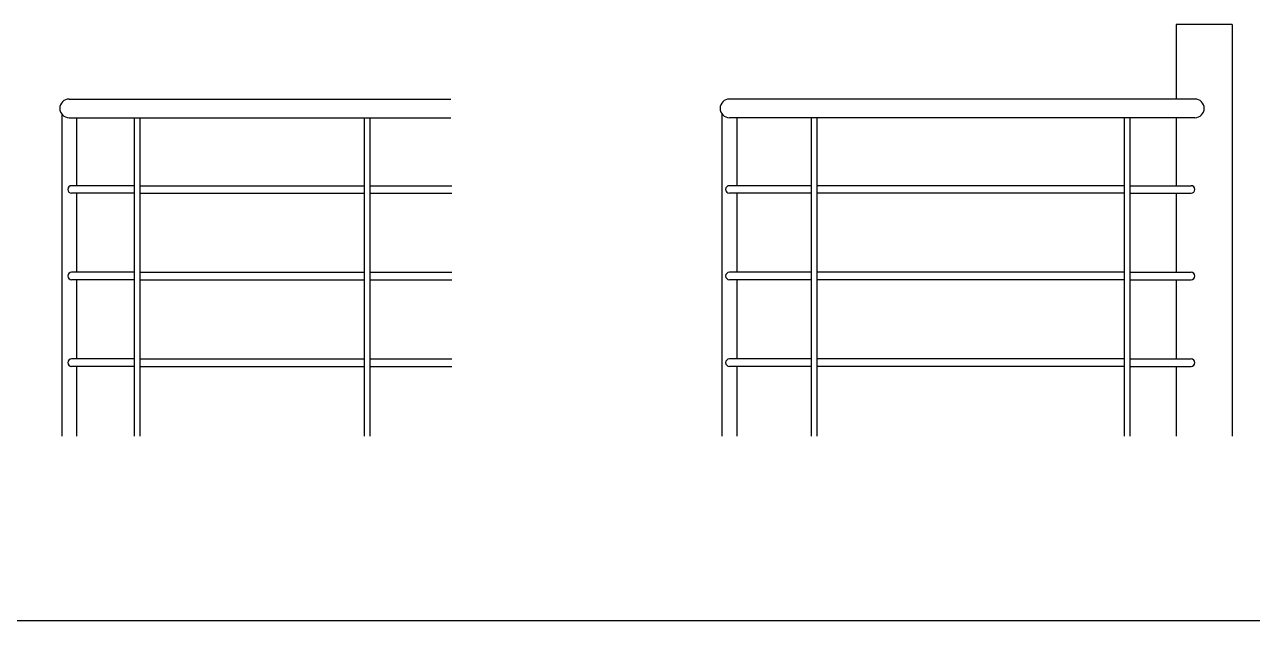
# Model space of a CAD drawing. Extents: x 12262 to 40734, y 30451 to 49613.
# Drawn here: x 27056 to 30353, y 39153 to 40753 of the extents above; entities that cross this region are included whole.
import ezdxf

# ---------------------------------------------------------------- set-up
doc = ezdxf.new("R2010")
doc.units = 0
doc.header["$LTSCALE"] = 0.85
doc.header["$MEASUREMENT"] = 0
doc.layers.get('0').update_dxf_attribs({"linetype": 'CONTINUOUS'})
doc.layers.add('www.cad-blocks.net', color=7, linetype='CONTINUOUS')

# ---------------------------------------------------------------- blocks, each defined once
blk = doc.blocks.new('A$C77FB5248')
for p, q in [((25, 905), (1050, 905)), ((5, 865), (5, 0)), ((25, 855), (1050, 855)), ((45, 855), (45, 672.5)), ((200, 855), (200, 0)), ((215, 855), (215, 0)), ((817.7, 855), (817.7, 0)), ((832.7, 855), (832.7, 0)), ((200, 672.5), (31.6, 672.5)), ((215, 672.5), (817.7, 672.5)), ((832.7, 672.5), (1052.7, 672.5)), ((200, 652.5), (31.6, 652.5)), ((45, 652.5), (45, 440)), ((215, 652.5), (817.7, 652.5)), ((832.7, 652.5), (1052.7, 652.5)), ((200, 440), (31.6, 440)), ((215, 440), (817.7, 440)), ((832.7, 440), (1052.7, 440)), ((200, 420), (31.6, 420)), ((45, 420), (45, 207.5)), ((215, 420), (817.7, 420)), ((832.7, 420), (1052.7, 420)), ((200, 207.5), (31.6, 207.5)), ((215, 207.5), (817.7, 207.5)), ((832.7, 207.5), (1052.7, 207.5)), ((200, 187.5), (31.6, 187.5)), ((45, 187.5), (45, 0)), ((215, 187.5), (817.7, 187.5)), ((832.7, 187.5), (1052.7, 187.5))]:
    blk.add_line(p, q)
for centre, radius in [((25, 880), 25), ((31.6, 662.5), 10), ((31.6, 430), 10), ((31.6, 197.5), 10)]:
    blk.add_arc(centre, radius, 90, 270)
blk = doc.blocks.new('A$C680F4592')
for p, q in [((1375, 1105), (1225, 1105)), ((1225, 1105), (1225, 905)), ((1375, 1105), (1375, 0)), ((1275, 905), (25, 905)), ((5, 865), (5, 0)), ((1275, 855), (25, 855)), ((45, 855), (45, 672.5)), ((245, 855), (245, 0)), ((260, 855), (260, 0)), ((1085, 855), (1085, 0)), ((1100, 855), (1100, 0)), ((1225, 855), (1225, 672.5)), ((245, 672.5), (25, 672.5)), ((1085, 672.5), (260, 672.5)), ((1100, 672.5), (1264.7, 672.5)), ((245, 652.5), (25, 652.5)), ((45, 652.5), (45, 440)), ((1085, 652.5), (260, 652.5)), ((1100, 652.5), (1264.7, 652.5)), ((1225, 652.5), (1225, 440)), ((245, 440), (25, 440)), ((1085, 440), (260, 440)), ((1100, 440), (1264.7, 440)), ((245, 420), (25, 420)), ((45, 420), (45, 207.5)), ((1085, 420), (260, 420)), ((1100, 420), (1264.7, 420)), ((1225, 420), (1225, 207.5)), ((245, 207.5), (25, 207.5)), ((1085, 207.5), (260, 207.5)), ((1100, 207.5), (1264.7, 207.5)), ((245, 187.5), (25, 187.5)), ((45, 187.5), (45, 0)), ((1085, 187.5), (260, 187.5)), ((1100, 187.5), (1264.7, 187.5)), ((1225, 187.5), (1225, 0))]:
    blk.add_line(p, q)
for centre, radius, start, end in [((25, 880), 25, 90, 270), ((1275, 880), 25, 270, 90), ((25, 662.5), 10, 90, 270), ((1264.7, 662.5), 10, 270, 90), ((25, 430), 10, 90, 270), ((1264.7, 430), 10, 270, 90), ((25, 197.5), 10, 90, 270), ((1264.7, 197.5), 10, 270, 90)]:
    blk.add_arc(centre, radius, start, end)
blk = doc.blocks.new('FORMAT')
at = {"layer": 'www.cad-blocks.net', "color": 155, "true_color": 0x546d8e}
blk.add_line((14872.5, 39153.2), (35345.5, 39153.2), dxfattribs=at)

msp = doc.modelspace()

# ---------------------------------------------------------------- block references
for name, p in [('FORMAT', (0, 0)), ('A$C680F4592', (28923.3, 39647.6)), ('A$C77FB5248', (27150.3, 39647.6))]:
    msp.add_blockref(name, p)

doc.saveas('drawing.dxf')
